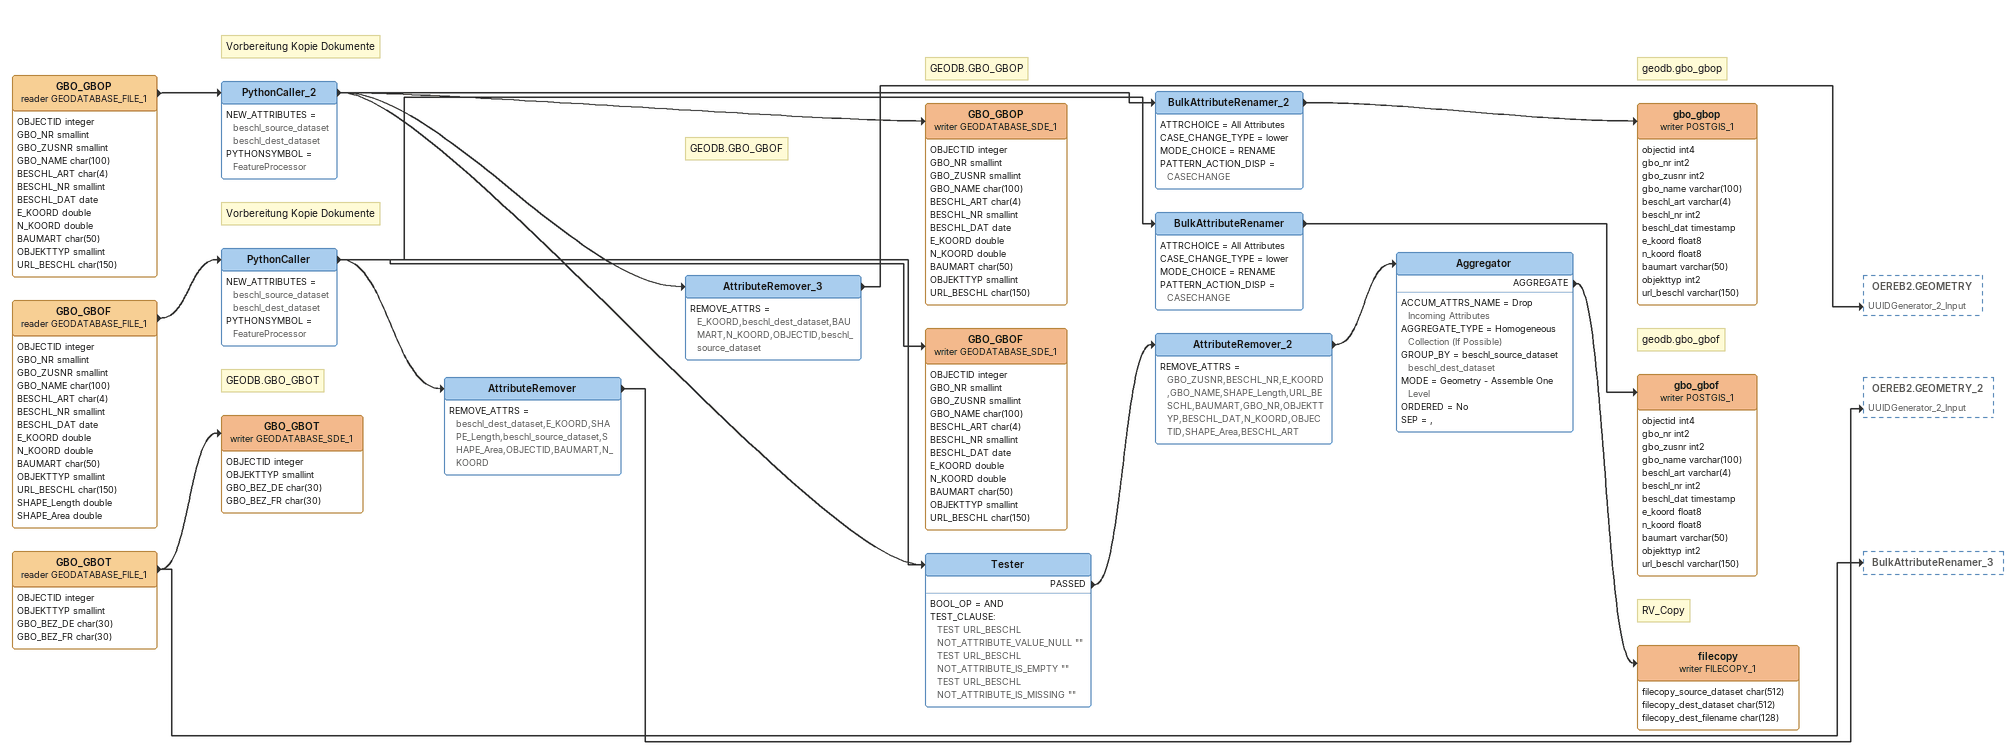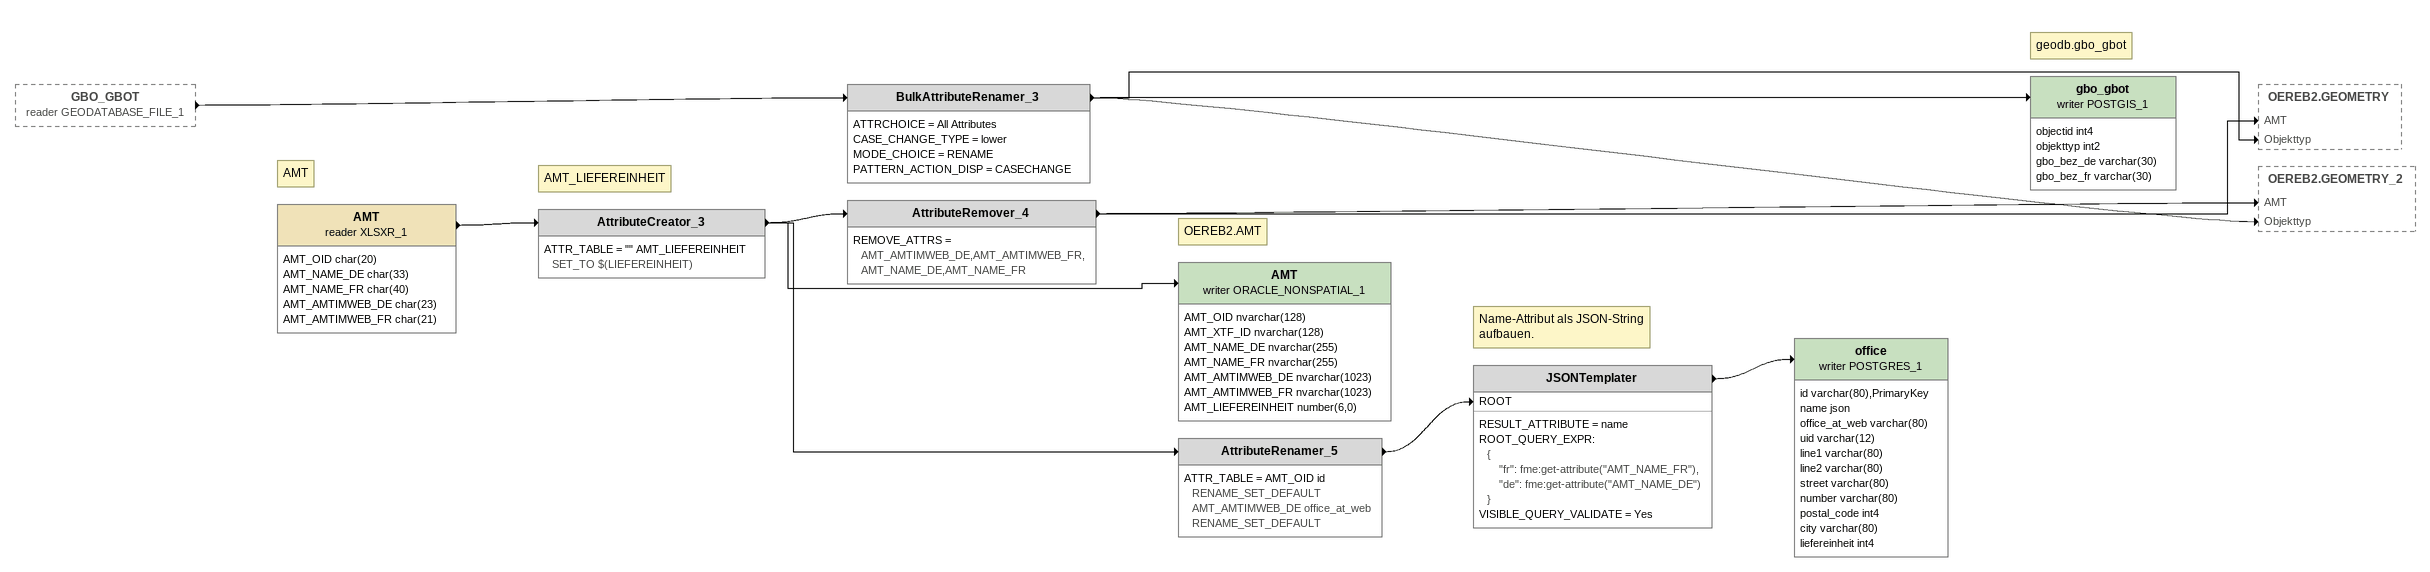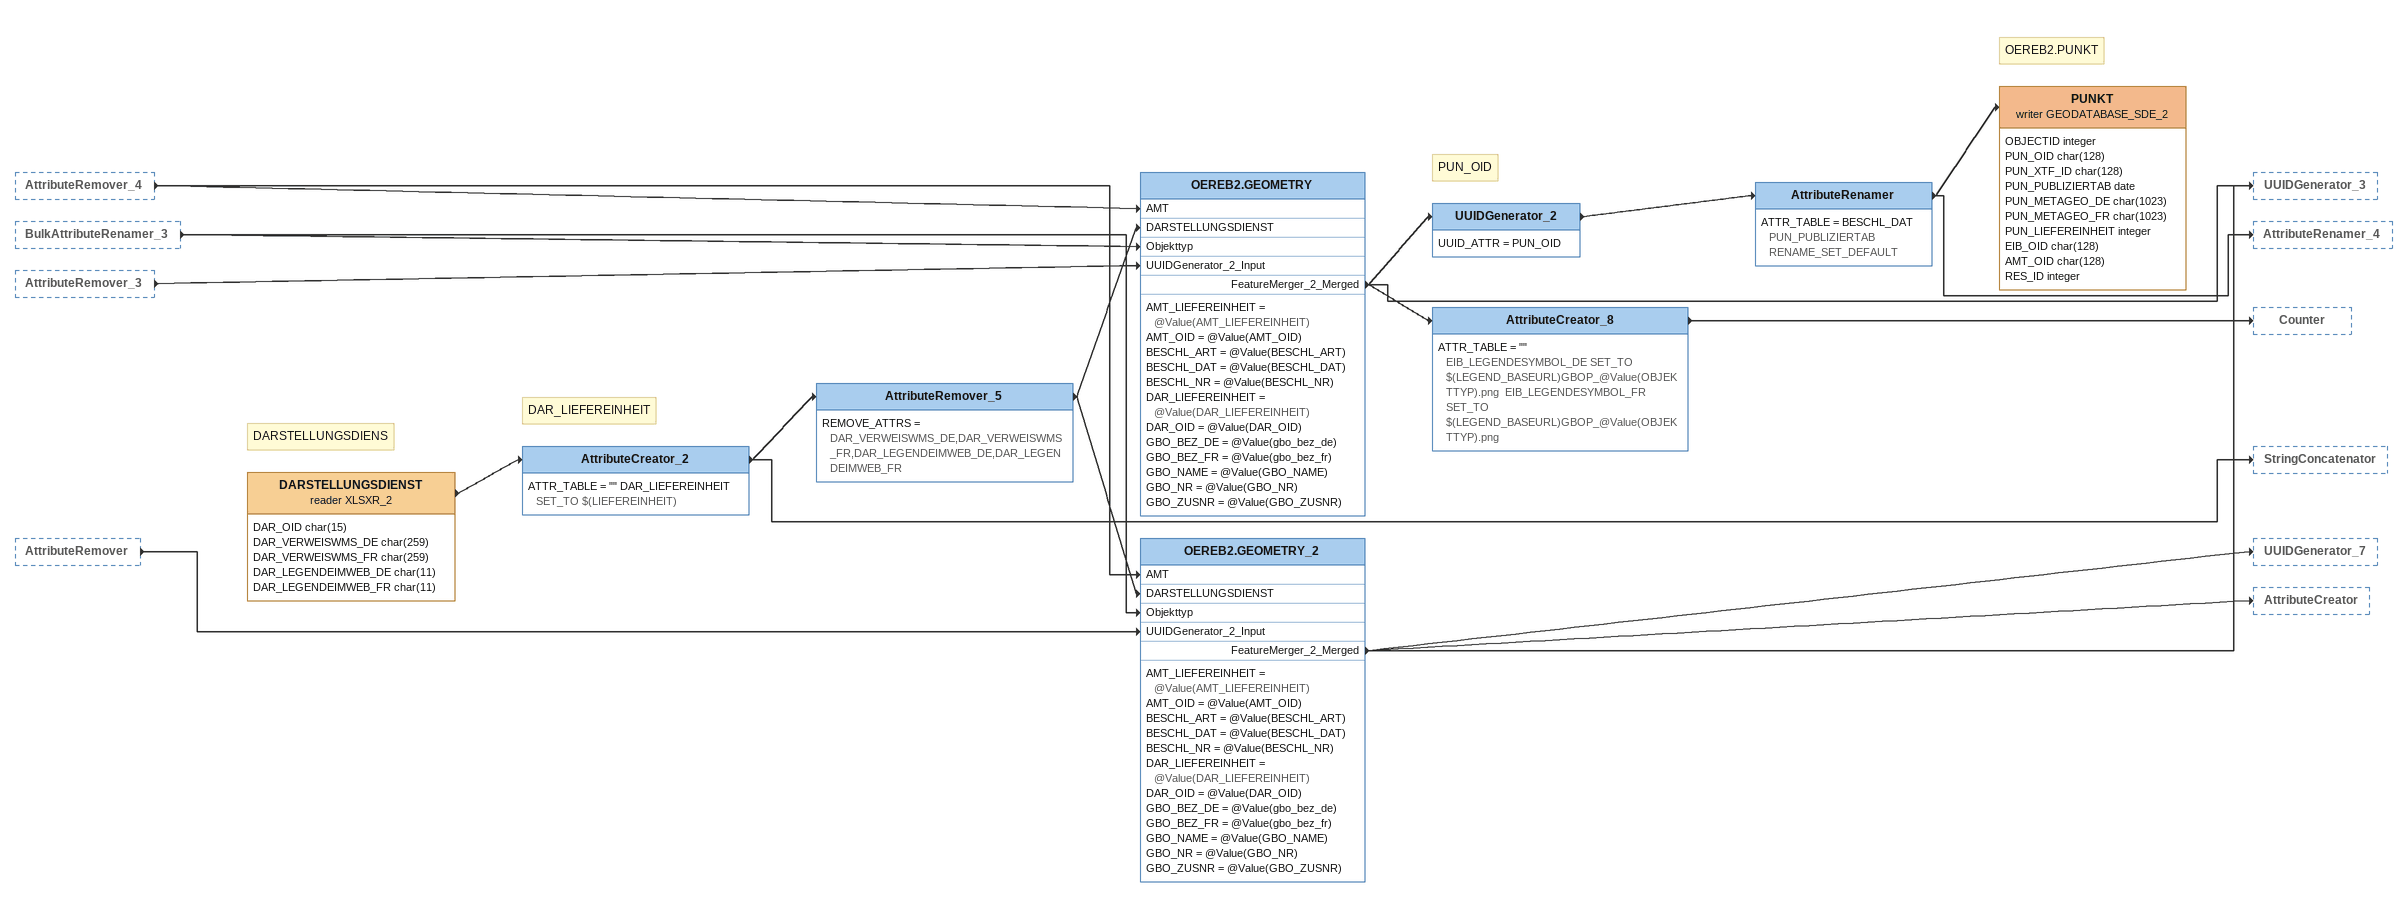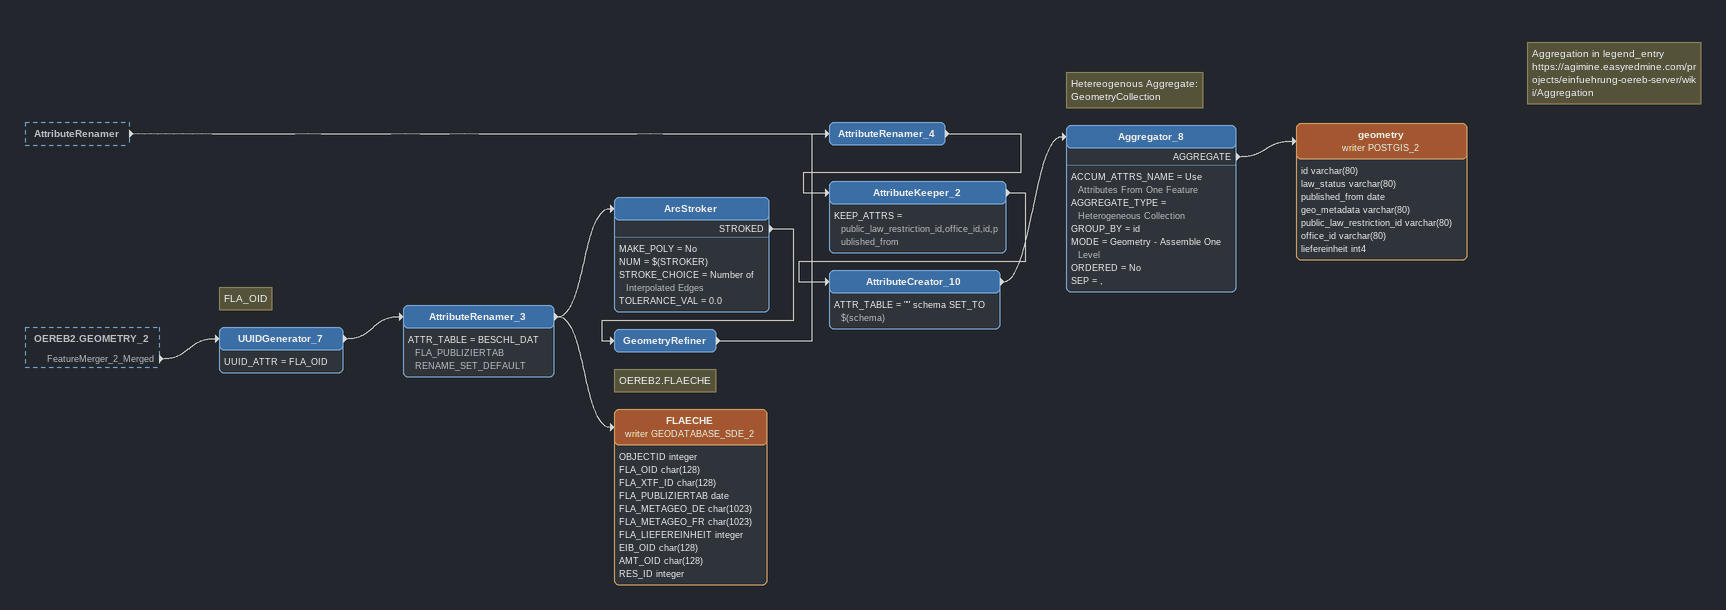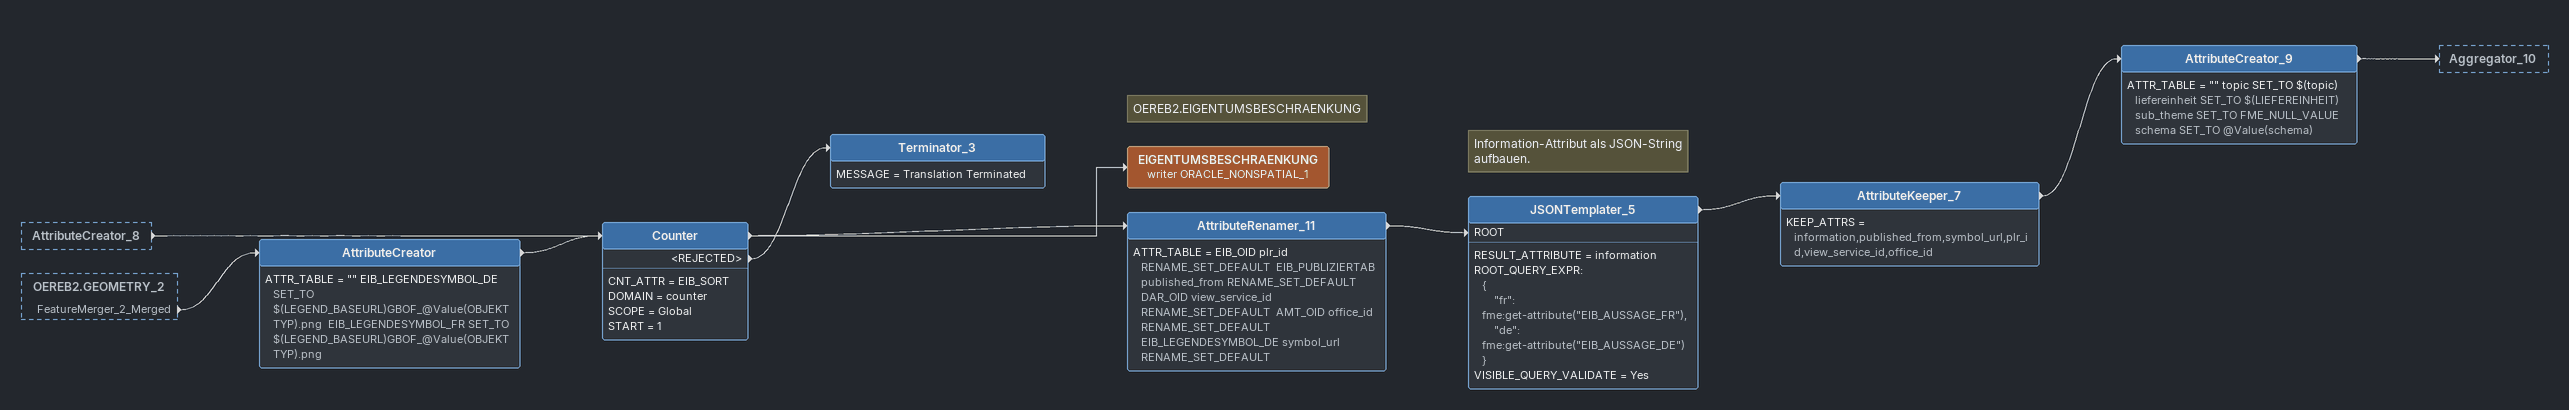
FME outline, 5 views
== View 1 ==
GBO_GBOP (reader GEODATABASE_FILE_1)
    attributes: OBJECTID integer, GBO_NR smallint, GBO_ZUSNR smallint, GBO_NAME char(100), BESCHL_ART char(4), BESCHL_NR smallint, BESCHL_DAT date, E_KOORD double, N_KOORD double, BAUMART char(50), OBJEKTTYP smallint, URL_BESCHL char(150)
    -> PythonCaller_2
Note: Vorbereitung Kopie Dokumente
PythonCaller_2
    NEW_ATTRIBUTES = beschl_source_dataset beschl_dest_dataset
    PYTHONSYMBOL = FeatureProcessor
    -> GBO_GBOP (writer GEODATABASE_SDE_1)
    -> BulkAttributeRenamer_2
    -> Tester
    -> AttributeRemover_3
Note: GEODB.GBO_GBOP
GBO_GBOP (writer GEODATABASE_SDE_1)
    attributes: OBJECTID integer, GBO_NR smallint, GBO_ZUSNR smallint, GBO_NAME char(100), BESCHL_ART char(4), BESCHL_NR smallint, BESCHL_DAT date, E_KOORD double, N_KOORD double, BAUMART char(50), OBJEKTTYP smallint, URL_BESCHL char(150)
BulkAttributeRenamer_2
    ATTRCHOICE = All Attributes
    CASE_CHANGE_TYPE = lower
    MODE_CHOICE = RENAME
    PATTERN_ACTION_DISP = CASECHANGE
    -> gbo_gbop (writer POSTGIS_1)
Note: geodb.gbo_gbop
gbo_gbop (writer POSTGIS_1)
    attributes: objectid int4, gbo_nr int2, gbo_zusnr int2, gbo_name varchar(100), beschl_art varchar(4), beschl_nr int2, beschl_dat timestamp, e_koord float8, n_koord float8, baumart varchar(50), objekttyp int2, url_beschl varchar(150)
AttributeRemover_3
    REMOVE_ATTRS = E_KOORD,beschl_dest_dataset,BAUMART,N_KOORD,OBJECTID,beschl_source_dataset
    -> OEREB2.GEOMETRY [UUIDGenerator_2_Input]
GBO_GBOF (reader GEODATABASE_FILE_1)
    attributes: OBJECTID integer, GBO_NR smallint, GBO_ZUSNR smallint, GBO_NAME char(100), BESCHL_ART char(4), BESCHL_NR smallint, BESCHL_DAT date, E_KOORD double, N_KOORD double, BAUMART char(50), OBJEKTTYP smallint, URL_BESCHL char(150), SHAPE_Length double, SHAPE_Area double
    -> PythonCaller
Note: Vorbereitung Kopie Dokumente
PythonCaller
    NEW_ATTRIBUTES = beschl_source_dataset beschl_dest_dataset
    PYTHONSYMBOL = FeatureProcessor
    -> BulkAttributeRenamer
    -> Tester
    -> GBO_GBOF (writer GEODATABASE_SDE_1)
    -> AttributeRemover
Note: GEODB.GBO_GBOF
GBO_GBOF (writer GEODATABASE_SDE_1)
    attributes: OBJECTID integer, GBO_NR smallint, GBO_ZUSNR smallint, GBO_NAME char(100), BESCHL_ART char(4), BESCHL_NR smallint, BESCHL_DAT date, E_KOORD double, N_KOORD double, BAUMART char(50), OBJEKTTYP smallint, URL_BESCHL char(150)
BulkAttributeRenamer
    ATTRCHOICE = All Attributes
    CASE_CHANGE_TYPE = lower
    MODE_CHOICE = RENAME
    PATTERN_ACTION_DISP = CASECHANGE
    -> gbo_gbof (writer POSTGIS_1)
Note: geodb.gbo_gbof
gbo_gbof (writer POSTGIS_1)
    attributes: objectid int4, gbo_nr int2, gbo_zusnr int2, gbo_name varchar(100), beschl_art varchar(4), beschl_nr int2, beschl_dat timestamp, e_koord float8, n_koord float8, baumart varchar(50), objekttyp int2, url_beschl varchar(150)
Tester
    BOOL_OP = AND
    TEST_CLAUSE:
      TEST URL_BESCHL NOT_ATTRIBUTE_VALUE_NULL ""
      TEST URL_BESCHL NOT_ATTRIBUTE_IS_EMPTY ""
      TEST URL_BESCHL NOT_ATTRIBUTE_IS_MISSING ""
    PASSED -> AttributeRemover_2
AttributeRemover_2
    REMOVE_ATTRS = GBO_ZUSNR,BESCHL_NR,E_KOORD,GBO_NAME,SHAPE_Length,URL_BESCHL,BAUMART,GBO_NR,OBJEKTTYP,BESCHL_DAT,N_KOORD,OBJECTID,SHAPE_Area,BESCHL_ART
    -> Aggregator
Aggregator
    ACCUM_ATTRS_NAME = Drop Incoming Attributes
    AGGREGATE_TYPE = Homogeneous Collection (If Possible)
    GROUP_BY = beschl_source_dataset beschl_dest_dataset
    MODE = Geometry - Assemble One Level
    ORDERED = No
    SEP = ,
    AGGREGATE -> filecopy (writer FILECOPY_1)
Note: RV_Copy
filecopy (writer FILECOPY_1)
    attributes: filecopy_source_dataset char(512), filecopy_dest_dataset char(512), filecopy_dest_filename char(128)
AttributeRemover
    REMOVE_ATTRS = beschl_dest_dataset,E_KOORD,SHAPE_Length,beschl_source_dataset,SHAPE_Area,OBJECTID,BAUMART,N_KOORD
    -> OEREB2.GEOMETRY_2 [UUIDGenerator_2_Input]
GBO_GBOT (reader GEODATABASE_FILE_1)
    attributes: OBJECTID integer, OBJEKTTYP smallint, GBO_BEZ_DE char(30), GBO_BEZ_FR char(30)
    -> GBO_GBOT (writer GEODATABASE_SDE_1)
    -> BulkAttributeRenamer_3
Note: GEODB.GBO_GBOT
GBO_GBOT (writer GEODATABASE_SDE_1)
    attributes: OBJECTID integer, OBJEKTTYP smallint, GBO_BEZ_DE char(30), GBO_BEZ_FR char(30)

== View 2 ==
GBO_GBOT (reader GEODATABASE_FILE_1) [outside]
    -> BulkAttributeRenamer_3
BulkAttributeRenamer_3
    ATTRCHOICE = All Attributes
    CASE_CHANGE_TYPE = lower
    MODE_CHOICE = RENAME
    PATTERN_ACTION_DISP = CASECHANGE
    -> gbo_gbot (writer POSTGIS_1)
    -> OEREB2.GEOMETRY [Objekttyp]
    -> OEREB2.GEOMETRY_2 [Objekttyp]
Note: geodb.gbo_gbot
gbo_gbot (writer POSTGIS_1)
    attributes: objectid int4, objekttyp int2, gbo_bez_de varchar(30), gbo_bez_fr varchar(30)
Note: AMT
AMT (reader XLSXR_1)
    attributes: AMT_OID char(20), AMT_NAME_DE char(33), AMT_NAME_FR char(40), AMT_AMTIMWEB_DE char(23), AMT_AMTIMWEB_FR char(21)
    -> AttributeCreator_3
Note: AMT_LIEFEREINHEIT
AttributeCreator_3
    ATTR_TABLE = "" AMT_LIEFEREINHEIT SET_TO $(LIEFEREINHEIT)
    -> AttributeRemover_4
    -> AMT (writer ORACLE_NONSPATIAL_1)
    -> AttributeRenamer_5
AttributeRemover_4
    REMOVE_ATTRS = AMT_AMTIMWEB_DE,AMT_AMTIMWEB_FR,AMT_NAME_DE,AMT_NAME_FR
    -> OEREB2.GEOMETRY [AMT]
    -> OEREB2.GEOMETRY_2 [AMT]
Note: OEREB2.AMT
AMT (writer ORACLE_NONSPATIAL_1)
    attributes: AMT_OID nvarchar(128), AMT_XTF_ID nvarchar(128), AMT_NAME_DE nvarchar(255), AMT_NAME_FR nvarchar(255), AMT_AMTIMWEB_DE nvarchar(1023), AMT_AMTIMWEB_FR nvarchar(1023), AMT_LIEFEREINHEIT number(6,0)
AttributeRenamer_5
    ATTR_TABLE = AMT_OID id RENAME_SET_DEFAULT  AMT_AMTIMWEB_DE office_at_web RENAME_SET_DEFAULT
    -> JSONTemplater [ROOT]
Note: Name-Attribut als JSON-String / aufbauen.
JSONTemplater
    RESULT_ATTRIBUTE = name
    ROOT_QUERY_EXPR:
      {
          "fr": fme:get-attribute("AMT_NAME_FR"),
          "de": fme:get-attribute("AMT_NAME_DE")
      }
    VISIBLE_QUERY_VALIDATE = Yes
    -> office (writer POSTGRES_1)
office (writer POSTGRES_1)
    attributes: id varchar(80),PrimaryKey, name json, office_at_web varchar(80), uid varchar(12), line1 varchar(80), line2 varchar(80), street varchar(80), number varchar(80), postal_code int4, city varchar(80), liefereinheit int4

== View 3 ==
AttributeRemover_4 [outside]
    -> OEREB2.GEOMETRY [AMT]
    -> OEREB2.GEOMETRY_2 [AMT]
BulkAttributeRenamer_3 [outside]
    -> OEREB2.GEOMETRY [Objekttyp]
    -> OEREB2.GEOMETRY_2 [Objekttyp]
AttributeRemover_3 [outside]
    -> OEREB2.GEOMETRY [UUIDGenerator_2_Input]
AttributeRemover [outside]
    -> OEREB2.GEOMETRY_2 [UUIDGenerator_2_Input]
Note: DARSTELLUNGSDIENS
DARSTELLUNGSDIENST (reader XLSXR_2)
    attributes: DAR_OID char(15), DAR_VERWEISWMS_DE char(259), DAR_VERWEISWMS_FR char(259), DAR_LEGENDEIMWEB_DE char(11), DAR_LEGENDEIMWEB_FR char(11)
    -> AttributeCreator_2
Note: DAR_LIEFEREINHEIT
AttributeCreator_2
    ATTR_TABLE = "" DAR_LIEFEREINHEIT SET_TO $(LIEFEREINHEIT)
    -> AttributeRemover_5
    -> StringConcatenator
AttributeRemover_5
    REMOVE_ATTRS = DAR_VERWEISWMS_DE,DAR_VERWEISWMS_FR,DAR_LEGENDEIMWEB_DE,DAR_LEGENDEIMWEB_FR
    -> OEREB2.GEOMETRY [DARSTELLUNGSDIENST]
    -> OEREB2.GEOMETRY_2 [DARSTELLUNGSDIENST]
OEREB2.GEOMETRY
    AMT_LIEFEREINHEIT = @Value(AMT_LIEFEREINHEIT)
    AMT_OID = @Value(AMT_OID)
    BESCHL_ART = @Value(BESCHL_ART)
    BESCHL_DAT = @Value(BESCHL_DAT)
    BESCHL_NR = @Value(BESCHL_NR)
    DAR_LIEFEREINHEIT = @Value(DAR_LIEFEREINHEIT)
    DAR_OID = @Value(DAR_OID)
    GBO_BEZ_DE = @Value(gbo_bez_de)
    GBO_BEZ_FR = @Value(gbo_bez_fr)
    GBO_NAME = @Value(GBO_NAME)
    GBO_NR = @Value(GBO_NR)
    GBO_ZUSNR = @Value(GBO_ZUSNR)
    FeatureMerger_2_Merged -> UUIDGenerator_2
    FeatureMerger_2_Merged -> AttributeCreator_8
    FeatureMerger_2_Merged -> UUIDGenerator_3
Note: PUN_OID
UUIDGenerator_2
    UUID_ATTR = PUN_OID
    -> AttributeRenamer
AttributeRenamer
    ATTR_TABLE = BESCHL_DAT PUN_PUBLIZIERTAB RENAME_SET_DEFAULT
    -> PUNKT (writer GEODATABASE_SDE_2)
    -> AttributeRenamer_4
Note: OEREB2.PUNKT
PUNKT (writer GEODATABASE_SDE_2)
    attributes: OBJECTID integer, PUN_OID char(128), PUN_XTF_ID char(128), PUN_PUBLIZIERTAB date, PUN_METAGEO_DE char(1023), PUN_METAGEO_FR char(1023), PUN_LIEFEREINHEIT integer, EIB_OID char(128), AMT_OID char(128), RES_ID integer
AttributeCreator_8
    ATTR_TABLE = "" EIB_LEGENDESYMBOL_DE SET_TO $(LEGEND_BASEURL)GBOP_@Value(OBJEKTTYP).png  EIB_LEGENDESYMBOL_FR SET_TO $(LEGEND_BASEURL)GBOP_@Value(OBJEKTTYP).png
    -> Counter
OEREB2.GEOMETRY_2
    AMT_LIEFEREINHEIT = @Value(AMT_LIEFEREINHEIT)
    AMT_OID = @Value(AMT_OID)
    BESCHL_ART = @Value(BESCHL_ART)
    BESCHL_DAT = @Value(BESCHL_DAT)
    BESCHL_NR = @Value(BESCHL_NR)
    DAR_LIEFEREINHEIT = @Value(DAR_LIEFEREINHEIT)
    DAR_OID = @Value(DAR_OID)
    GBO_BEZ_DE = @Value(gbo_bez_de)
    GBO_BEZ_FR = @Value(gbo_bez_fr)
    GBO_NAME = @Value(GBO_NAME)
    GBO_NR = @Value(GBO_NR)
    GBO_ZUSNR = @Value(GBO_ZUSNR)
    FeatureMerger_2_Merged -> UUIDGenerator_7
    FeatureMerger_2_Merged -> AttributeCreator
    FeatureMerger_2_Merged -> UUIDGenerator_3

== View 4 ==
AttributeRenamer [outside]
    -> AttributeRenamer_4
OEREB2.GEOMETRY_2 [outside]
    FeatureMerger_2_Merged -> UUIDGenerator_7
Note: FLA_OID
UUIDGenerator_7
    UUID_ATTR = FLA_OID
    -> AttributeRenamer_3
AttributeRenamer_3
    ATTR_TABLE = BESCHL_DAT FLA_PUBLIZIERTAB RENAME_SET_DEFAULT
    -> FLAECHE (writer GEODATABASE_SDE_2)
    -> ArcStroker
ArcStroker
    MAKE_POLY = No
    NUM = $(STROKER)
    STROKE_CHOICE = Number of Interpolated Edges
    TOLERANCE_VAL = 0.0
    STROKED -> GeometryRefiner
GeometryRefiner
    -> AttributeRenamer_4
AttributeRenamer_4
    -> AttributeKeeper_2
AttributeKeeper_2
    KEEP_ATTRS = public_law_restriction_id,office_id,id,published_from
    -> AttributeCreator_10
AttributeCreator_10
    ATTR_TABLE = "" schema SET_TO $(schema)
    -> Aggregator_8
Note: Hetereogenous Aggregate: / GeometryCollection
Aggregator_8
    ACCUM_ATTRS_NAME = Use Attributes From One Feature
    AGGREGATE_TYPE = Heterogeneous Collection
    GROUP_BY = id
    MODE = Geometry - Assemble One Level
    ORDERED = No
    SEP = ,
    AGGREGATE -> geometry (writer POSTGIS_2)
Note: Aggregation in legend_entry / https://agimine.easyredmine.com/projects/einfuehrung-oereb-server/wiki/Aggregation
geometry (writer POSTGIS_2)
    attributes: id varchar(80), law_status varchar(80), published_from date, geo_metadata varchar(80), public_law_restriction_id varchar(80), office_id varchar(80), liefereinheit int4
Note: OEREB2.FLAECHE
FLAECHE (writer GEODATABASE_SDE_2)
    attributes: OBJECTID integer, FLA_OID char(128), FLA_XTF_ID char(128), FLA_PUBLIZIERTAB date, FLA_METAGEO_DE char(1023), FLA_METAGEO_FR char(1023), FLA_LIEFEREINHEIT integer, EIB_OID char(128), AMT_OID char(128), RES_ID integer

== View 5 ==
AttributeCreator_8 [outside]
    -> Counter
OEREB2.GEOMETRY_2 [outside]
    FeatureMerger_2_Merged -> AttributeCreator
AttributeCreator
    ATTR_TABLE = "" EIB_LEGENDESYMBOL_DE SET_TO $(LEGEND_BASEURL)GBOF_@Value(OBJEKTTYP).png  EIB_LEGENDESYMBOL_FR SET_TO $(LEGEND_BASEURL)GBOF_@Value(OBJEKTTYP).png
    -> Counter
Counter
    CNT_ATTR = EIB_SORT
    DOMAIN = counter
    SCOPE = Global
    START = 1
    -> EIGENTUMSBESCHRAENKUNG (writer ORACLE_NONSPATIAL_1)
    -> AttributeRenamer_11
    <REJECTED> -> Terminator_3
Terminator_3
    MESSAGE = Translation Terminated
Note: OEREB2.EIGENTUMSBESCHRAENKUNG
EIGENTUMSBESCHRAENKUNG (writer ORACLE_NONSPATIAL_1)
AttributeRenamer_11
    ATTR_TABLE = EIB_OID plr_id RENAME_SET_DEFAULT  EIB_PUBLIZIERTAB published_from RENAME_SET_DEFAULT  DAR_OID view_service_id RENAME_SET_DEFAULT  AMT_OID office_id RENAME_SET_DEFAULT  EIB_LEGENDESYMBOL_DE symbol_url RENAME_SET_DEFAULT
    -> JSONTemplater_5 [ROOT]
Note: Information-Attribut als JSON-String / aufbauen.
JSONTemplater_5
    RESULT_ATTRIBUTE = information
    ROOT_QUERY_EXPR:
      {
          "fr": fme:get-attribute("EIB_AUSSAGE_FR"),
          "de": fme:get-attribute("EIB_AUSSAGE_DE")
      }
    VISIBLE_QUERY_VALIDATE = Yes
    -> AttributeKeeper_7
AttributeKeeper_7
    KEEP_ATTRS = information,published_from,symbol_url,plr_id,view_service_id,office_id
    -> AttributeCreator_9
AttributeCreator_9
    ATTR_TABLE = "" topic SET_TO $(topic)  liefereinheit SET_TO $(LIEFEREINHEIT)  sub_theme SET_TO FME_NULL_VALUE  schema SET_TO @Value(schema)
    -> Aggregator_10
